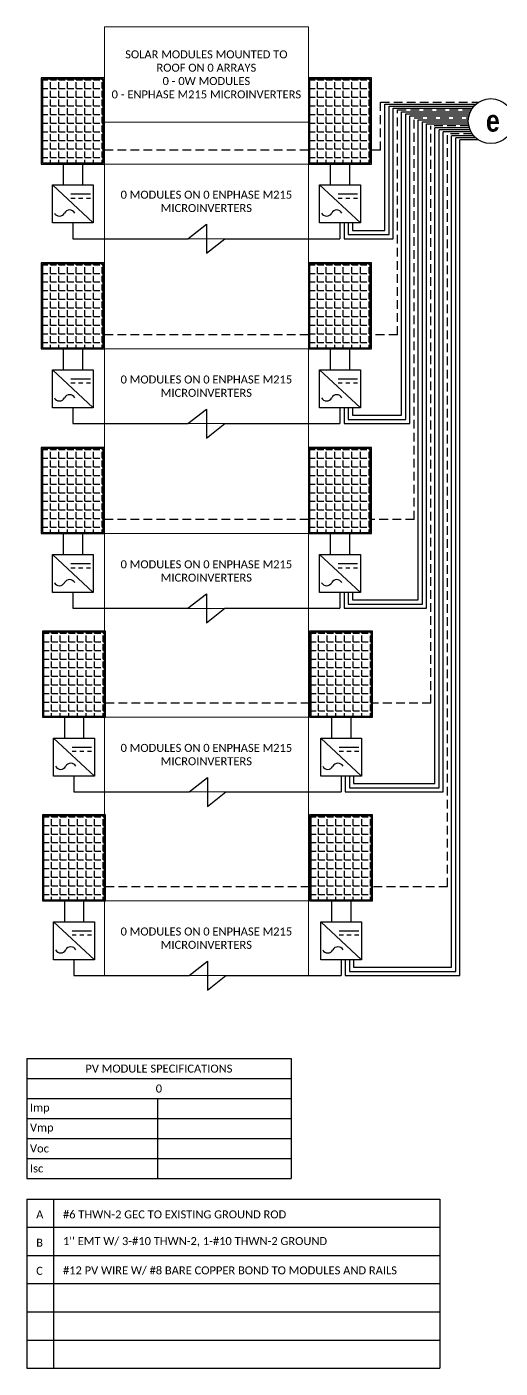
# Model space of a CAD drawing. Header units: feet. Extents: x 14669 to 15262, y 15295 to 15878.
# Drawn here: x 14669 to 14874, y 15295 to 15874 of the extents above; entities that cross this region are included whole.
import ezdxf

# ---------------------------------------------------------------- set-up
doc = ezdxf.new("R2010")
doc.units = ezdxf.units.FT
doc.header["$MEASUREMENT"] = 0
doc.linetypes.add('HIDDEN', pattern=[0.375, 0.25, -0.125])
for name, color, linetype in [('ONE LINE BLOCKS', 7, 'Continuous'), ('TEXT', 7, 'Continuous'), ('Z - TITLEBLOCK TXT', 7, 'Continuous')]:
    doc.layers.add(name, color=color, linetype=linetype)
doc.styles.add('ONE LINE TXT', font='techb___.ttf')
doc.styles.get("Standard").update_dxf_attribs({"font": 'simplex.shx'})

# ---------------------------------------------------------------- blocks, each defined once
blk = doc.blocks.new('*T8')
at = {"layer": 'Defpoints', "color": 8, "linetype": 'ByBlock', "lineweight": 0, "transparency": 16777216}
for p, q in [((0, 0), (88.16, 0)), ((0, 0), (0, -409.45)), ((88.16, 0), (88.16, -409.45)), ((0, -41.08), (88.16, -41.08)), ((0, -59.24), (88.16, -59.24)), ((0, -91.46), (88.16, -91.46)), ((0, -138.99), (88.16, -138.99)), ((0, -171.21), (88.16, -171.21)), ((0, -218.74), (88.16, -218.74)), ((0, -250.97), (88.16, -250.97)), ((0, -297.99), (88.16, -297.99)), ((0, -330.21), (88.16, -330.21)), ((0, -377.23), (88.16, -377.23)), ((0, -409.45), (88.16, -409.45))]:
    blk.add_line(p, q, dxfattribs=at)
at = {"color": 0, "linetype": 'Continuous', "transparency": 16777216, "char_height": 3.4544, "width": 83.574, "attachment_point": 5}
for s, insert in [('{\\fCalibri|b0|i0|c0;SOLAR MODULES MOUNTED TO ROOF ON 0 ARRAYS^J0 - 0W MODULES^J0 - ENPHASE M215 MICROINVERTERS', (44.08, -20.54)), ('{\\fCalibri|b0|i0|c0;', (44.08, -50.16)), ('{\\fCalibri|b0|i0|c0;0 MODULES ON 0 ENPHASE M215 MICROINVERTERS', (44.08, -75.35)), ('{\\fCalibri|b0|i0|c0;', (44.08, -115.23)), ('{\\fCalibri|b0|i0|c0;0 MODULES ON 0 ENPHASE M215 MICROINVERTERS', (44.08, -155.1)), ('{\\fCalibri|b0|i0|c0;', (44.08, -194.98)), ('{\\fCalibri|b0|i0|c0;0 MODULES ON 0 ENPHASE M215 MICROINVERTERS', (44.08, -234.86)), ('{\\fCalibri|b0|i0|c0;', (44.08, -274.48)), ('{\\fCalibri|b0|i0|c0;0 MODULES ON 0 ENPHASE M215 MICROINVERTERS', (44.08, -314.1)), ('{\\fCalibri|b0|i0|c0;', (44.08, -353.72)), ('{\\fCalibri|b0|i0|c0;0 MODULES ON 0 ENPHASE M215 MICROINVERTERS', (44.08, -393.34))]:
    blk.add_mtext(s, dxfattribs=dict(at, insert=insert))
blk = doc.blocks.new('*T6')
at = {"layer": 'Z - TITLEBLOCK TXT', "color": 0, "lineweight": -2, "transparency": 16777216}
for p, q in [((0, 0), (114.19, 0)), ((0, 0), (0, -51.69)), ((114.19, 0), (114.19, -51.69)), ((0, -8.62), (114.19, -8.62)), ((0, -17.23), (114.19, -17.23)), ((56.41, -17.23), (56.41, -51.69)), ((0, -25.85), (114.19, -25.85)), ((0, -34.46), (114.19, -34.46)), ((0, -43.08), (114.19, -43.08)), ((0, -51.69), (114.19, -51.69))]:
    blk.add_line(p, q, dxfattribs=at)
at = {"layer": 'Z - TITLEBLOCK TXT', "color": 0, "linetype": 'Continuous', "transparency": 16777216, "char_height": 3.4544}
for s, insert, width, attachment_point in [('{\\fCalibri|b0|i0|c0;PV MODULE SPECIFICATIONS', (57.09, -4.31), 111.433, 5), ('{\\fCalibri|b0|i0|c0;0', (57.09, -12.92), 111.433, 5), ('{\\fCalibri|b0|i0|c0;Imp', (1.38, -21.54), 53.6551, 4), ('{\\fCalibri|b0|i0|c0;', (57.78, -21.54), 55.0254, 4), ('{\\fCalibri|b0|i0|c0;Vmp', (1.38, -30.15), 53.6551, 4), ('{\\fCalibri|b0|i0|c0;', (57.78, -30.15), 55.0254, 4), ('{\\fCalibri|b0|i0|c0;Voc', (1.38, -38.77), 53.6551, 4), ('{\\fCalibri|b0|i0|c0;', (57.78, -38.77), 55.0254, 4), ('{\\fCalibri|b0|i0|c0;Isc', (1.38, -47.39), 53.6551, 4), ('{\\fCalibri|b0|i0|c0;', (57.78, -47.39), 55.0254, 4)]:
    blk.add_mtext(s, dxfattribs=dict(at, insert=insert, width=width, attachment_point=attachment_point))
blk = doc.blocks.new('*T7')
at = {"linetype": 'ByBlock', "lineweight": -2, "transparency": 16777216}
for p, q in [((0, 0), (178.52, 0)), ((0, 0), (0, -72.97)), ((11.58, 0), (11.58, -72.97)), ((178.52, 0), (178.52, -72.97)), ((0, -12.11), (178.52, -12.11)), ((0, -24.28), (178.52, -24.28)), ((0, -36.46), (178.52, -36.46)), ((0, -48.64), (178.52, -48.64)), ((0, -60.81), (178.52, -60.81)), ((0, -72.97), (178.52, -72.97))]:
    blk.add_line(p, q, dxfattribs=at)
at = {"color": 0, "linetype": 'Continuous', "transparency": 16777216, "char_height": 3.4544, "attachment_point": 7}
for s, insert, width in [('{\\fCalibri|b0|i0|c0;A', (4.06, -8.36), 3.4544), ('{\\fCalibri|b0|i0|c0;#6 THWN-2 GEC TO EXISTING GROUND ROD', (15.65, -8.36), 158.8095), ('{\\fCalibri|b0|i0|c0;B', (4.06, -20.53), 3.4544), ("{\\fCalibri|b0|i0|c0;1'' EMT W/ 3-#10 THWN-2, 1-#10 THWN-2 GROUND", (15.65, -20.53), 158.8095), ('{\\fCalibri|b0|i0|c0;#12 PV WIRE W/ #8 BARE COPPER BOND TO MODULES AND RAILS', (15.65, -32.71), 158.8095), ('{\\fCalibri|b0|i0|c0;C', (4.06, -32.71), 3.4544), ('{\\fCalibri|b0|i0|c0;', (4.06, -44.89), 3.4544), ('{\\fCalibri|b0|i0|c0;', (15.65, -44.89), 158.8095), ('{\\fCalibri|b0|i0|c0;', (4.06, -57.06), 3.4544), ('{\\fCalibri|b0|i0|c0;', (15.65, -57.06), 158.8095), ('{\\fCalibri|b0|i0|c0;', (4.06, -69.22), 3.4544), ('{\\fCalibri|b0|i0|c0;', (15.65, -69.22), 158.8095)]:
    blk.add_mtext(s, dxfattribs=dict(at, insert=insert, width=width))

msp = doc.modelspace()

# ---------------------------------------------------------------- hatches: boundary and pattern name
at = {"layer": 'ONE LINE BLOCKS', "linetype": 'Continuous'}
h = msp.add_hatch(dxfattribs=at)
h.set_pattern_fill('ANGLE', color=256, scale=13.54666)
h.set_pattern_definition([(0, (14739.1355, 3832.9497), (0, 3.7253315), [2.709332, -1.0159995]), (90, (14739.1355, 3832.9497), (-3.7253315, 2e-16), [2.709332, -1.0159995])])
h.paths.add_polyline_path([(14676.12, 15851.25), (14676.12, 15815.06), (14702.36, 15815.06), (14702.36, 15851.25)])
h = msp.add_hatch(dxfattribs=at)
h.set_pattern_fill('ANGLE', color=256, scale=13.54666)
h.set_pattern_definition([(0, (14854.5554, 3832.9497), (0, 3.7253315), [2.709332, -1.0159995]), (90, (14854.5554, 3832.9497), (-3.7253315, 2e-16), [2.709332, -1.0159995])])
h.paths.add_polyline_path([(14791.54, 15851.25), (14791.54, 15815.06), (14817.78, 15815.06), (14817.78, 15851.25)])
h = msp.add_hatch(dxfattribs=at)
h.set_pattern_fill('ANGLE', color=256, scale=13.54666)
h.set_pattern_definition([(0, (14739.1355, 3753.1965), (0, 3.7253315), [2.709332, -1.0159995]), (90, (14739.1355, 3753.1965), (-3.7253315, 2e-16), [2.709332, -1.0159995])])
h.paths.add_polyline_path([(14676.12, 15771.49), (14676.12, 15735.31), (14702.36, 15735.31), (14702.36, 15771.49)])
h = msp.add_hatch(dxfattribs=at)
h.set_pattern_fill('ANGLE', color=256, scale=13.54666)
h.set_pattern_definition([(0, (14854.5554, 3753.1965), (0, 3.7253315), [2.709332, -1.0159995]), (90, (14854.5554, 3753.1965), (-3.7253315, 2e-16), [2.709332, -1.0159995])])
h.paths.add_polyline_path([(14791.54, 15771.49), (14791.54, 15735.31), (14817.78, 15735.31), (14817.78, 15771.49)])
h = msp.add_hatch(dxfattribs=at)
h.set_pattern_fill('ANGLE', color=256, scale=13.54666)
h.set_pattern_definition([(0, (14739.1355, 3673.4434), (0, 3.7253315), [2.709332, -1.0159995]), (90, (14739.1355, 3673.4434), (-3.7253315, 2e-16), [2.709332, -1.0159995])])
h.paths.add_polyline_path([(14676.12, 15691.74), (14676.12, 15655.56), (14702.36, 15655.56), (14702.36, 15691.74)])
h = msp.add_hatch(dxfattribs=at)
h.set_pattern_fill('ANGLE', color=256, scale=13.54666)
h.set_pattern_definition([(0, (14854.5554, 3673.4434), (0, 3.7253315), [2.709332, -1.0159995]), (90, (14854.5554, 3673.4434), (-3.7253315, 2e-16), [2.709332, -1.0159995])])
h.paths.add_polyline_path([(14791.54, 15691.74), (14791.54, 15655.56), (14817.78, 15655.56), (14817.78, 15691.74)])
h = msp.add_hatch(dxfattribs=at)
h.set_pattern_fill('ANGLE', color=256, scale=13.54666)
h.set_pattern_definition([(0, (14739.6446, 3594.1993), (0, 3.7253315), [2.709332, -1.0159995]), (90, (14739.6446, 3594.1993), (-3.7253315, 2e-16), [2.709332, -1.0159995])])
h.paths.add_polyline_path([(14676.63, 15612.5), (14676.63, 15576.31), (14702.87, 15576.31), (14702.87, 15612.5)])
h = msp.add_hatch(dxfattribs=at)
h.set_pattern_fill('ANGLE', color=256, scale=13.54666)
h.set_pattern_definition([(0, (14855.0644, 3594.1993), (0, 3.7253315), [2.709332, -1.0159995]), (90, (14855.0644, 3594.1993), (-3.7253315, 2e-16), [2.709332, -1.0159995])])
h.paths.add_polyline_path([(14792.05, 15612.5), (14792.05, 15576.31), (14818.29, 15576.31), (14818.29, 15612.5)])
h = msp.add_hatch(dxfattribs=at)
h.set_pattern_fill('ANGLE', color=256, scale=13.54666)
h.set_pattern_definition([(0, (14739.6446, 3514.9552), (0, 3.7253315), [2.709332, -1.0159995]), (90, (14739.6446, 3514.9552), (-3.7253315, 2e-16), [2.709332, -1.0159995])])
h.paths.add_polyline_path([(14676.63, 15533.25), (14676.63, 15497.07), (14702.87, 15497.07), (14702.87, 15533.25)])
h = msp.add_hatch(dxfattribs=at)
h.set_pattern_fill('ANGLE', color=256, scale=13.54666)
h.set_pattern_definition([(0, (14855.0644, 3514.9552), (0, 3.7253315), [2.709332, -1.0159995]), (90, (14855.0644, 3514.9552), (-3.7253315, 2e-16), [2.709332, -1.0159995])])
h.paths.add_polyline_path([(14792.05, 15533.25), (14792.05, 15497.07), (14818.29, 15497.07), (14818.29, 15533.25)])

# ---------------------------------------------------------------- linework, layer by layer
at = {"color": 253, "linetype": 'Continuous'}
for p, q in [((14824.06, 15785.94), (14824.06, 15840.48)), ((14824.06, 15840.48), (14863.52, 15840.48)), ((14831.27, 15837.04), (14860.97, 15837.04)), ((14831.27, 15706.18), (14831.27, 15837.04)), ((14838.48, 15833.6), (14860.15, 15833.6)), ((14838.48, 15626.43), (14838.48, 15833.6)), ((14860.6, 15830.16), (14845.69, 15830.16)), ((14845.69, 15547.19), (14845.69, 15830.16)), ((14852.9, 15467.94), (14852.9, 15826.71)), ((14862.55, 15826.71), (14852.9, 15826.71)), ((14810.07, 15785.94), (14824.06, 15785.94)), ((14810.07, 15706.18), (14831.27, 15706.18)), ((14810.07, 15626.43), (14838.48, 15626.43)), ((14810.58, 15547.19), (14845.69, 15547.19)), ((14810.58, 15467.94), (14852.9, 15467.94))]:
    msp.add_line(p, q, dxfattribs=at)
at = {"color": 10, "linetype": 'Continuous'}
for p, q in [((14825.87, 15784.14), (14825.87, 15839.62)), ((14825.87, 15839.62), (14862.64, 15839.62)), ((14833.07, 15836.18), (14860.63, 15836.18)), ((14833.07, 15704.38), (14833.07, 15836.18)), ((14840.28, 15832.74), (14860.15, 15832.74)), ((14840.28, 15624.63), (14840.28, 15832.74)), ((14860.92, 15829.29), (14847.49, 15829.29)), ((14847.49, 15545.39), (14847.49, 15829.29)), ((14854.7, 15466.14), (14854.7, 15825.85)), ((14863.4, 15825.85), (14854.7, 15825.85)), ((14808.27, 15784.14), (14825.87, 15784.14)), ((14808.27, 15704.38), (14833.07, 15704.38)), ((14808.27, 15624.63), (14840.28, 15624.63)), ((14808.78, 15545.39), (14847.49, 15545.39)), ((14808.78, 15466.14), (14854.7, 15466.14))]:
    msp.add_line(p, q, dxfattribs=at)
at = {"linetype": 'Continuous'}
for p, q in [((14827.67, 15782.33), (14827.67, 15838.76)), ((14827.67, 15838.76), (14861.95, 15838.76)), ((14834.88, 15835.32), (14860.39, 15835.32)), ((14834.88, 15702.58), (14834.88, 15835.32)), ((14842.09, 15831.88), (14860.22, 15831.88)), ((14842.09, 15622.83), (14842.09, 15831.88)), ((14861.34, 15828.43), (14849.29, 15828.43)), ((14849.29, 15543.58), (14849.29, 15828.43)), ((14856.5, 15464.34), (14856.5, 15824.99)), ((14864.52, 15824.99), (14856.5, 15824.99)), ((14685.09, 15814.55), (14685.09, 15805.54)), ((14693.4, 15814.55), (14693.4, 15805.54)), ((14800.51, 15814.55), (14800.51, 15805.54)), ((14808.82, 15814.55), (14808.82, 15805.54)), ((14680.42, 15805.54), (14698.07, 15805.54)), ((14680.42, 15789.15), (14680.42, 15805.54)), ((14680.42, 15805.54), (14698.07, 15789.15)), ((14698.07, 15805.54), (14698.07, 15789.15)), ((14795.84, 15805.54), (14813.49, 15805.54)), ((14795.84, 15789.15), (14795.84, 15805.54)), ((14795.84, 15805.54), (14813.49, 15789.15)), ((14813.49, 15805.54), (14813.49, 15789.15)), ((14698.07, 15789.15), (14680.42, 15789.15)), ((14813.49, 15789.15), (14795.84, 15789.15)), ((14806.47, 15782.33), (14827.67, 15782.33)), ((14685.09, 15734.8), (14685.09, 15725.79)), ((14693.4, 15734.8), (14693.4, 15725.79)), ((14800.51, 15734.8), (14800.51, 15725.79)), ((14808.82, 15734.8), (14808.82, 15725.79)), ((14680.42, 15725.79), (14698.07, 15725.79)), ((14680.42, 15709.4), (14680.42, 15725.79)), ((14680.42, 15725.79), (14698.07, 15709.4)), ((14698.07, 15725.79), (14698.07, 15709.4)), ((14795.84, 15725.79), (14813.49, 15725.79)), ((14795.84, 15709.4), (14795.84, 15725.79)), ((14795.84, 15725.79), (14813.49, 15709.4)), ((14813.49, 15725.79), (14813.49, 15709.4)), ((14698.07, 15709.4), (14680.42, 15709.4)), ((14813.49, 15709.4), (14795.84, 15709.4)), ((14806.47, 15702.58), (14834.88, 15702.58)), ((14685.09, 15655.05), (14685.09, 15646.04)), ((14693.4, 15655.05), (14693.4, 15646.04)), ((14800.51, 15655.05), (14800.51, 15646.04)), ((14808.82, 15655.05), (14808.82, 15646.04)), ((14680.42, 15646.04), (14698.07, 15646.04)), ((14680.42, 15629.65), (14680.42, 15646.04)), ((14680.42, 15646.04), (14698.07, 15629.65)), ((14698.07, 15646.04), (14698.07, 15629.65)), ((14795.84, 15646.04), (14813.49, 15646.04)), ((14795.84, 15629.65), (14795.84, 15646.04)), ((14795.84, 15646.04), (14813.49, 15629.65)), ((14813.49, 15646.04), (14813.49, 15629.65)), ((14698.07, 15629.65), (14680.42, 15629.65)), ((14813.49, 15629.65), (14795.84, 15629.65)), ((14806.47, 15622.83), (14842.09, 15622.83)), ((14685.6, 15575.8), (14685.6, 15566.79)), ((14693.9, 15575.8), (14693.9, 15566.79)), ((14801.02, 15575.8), (14801.02, 15566.79)), ((14809.32, 15575.8), (14809.32, 15566.79)), ((14680.93, 15566.79), (14698.57, 15566.79)), ((14680.93, 15550.4), (14680.93, 15566.79)), ((14680.93, 15566.79), (14698.57, 15550.4)), ((14698.57, 15566.79), (14698.57, 15550.4)), ((14796.35, 15566.79), (14813.99, 15566.79)), ((14796.35, 15550.4), (14796.35, 15566.79)), ((14796.35, 15566.79), (14813.99, 15550.4)), ((14813.99, 15566.79), (14813.99, 15550.4)), ((14698.57, 15550.4), (14680.93, 15550.4)), ((14813.99, 15550.4), (14796.35, 15550.4)), ((14806.97, 15543.58), (14849.29, 15543.58)), ((14685.6, 15496.56), (14685.6, 15487.55)), ((14693.9, 15496.56), (14693.9, 15487.55)), ((14801.02, 15496.56), (14801.02, 15487.55)), ((14809.32, 15496.56), (14809.32, 15487.55)), ((14680.93, 15487.55), (14698.57, 15487.55)), ((14680.93, 15471.16), (14680.93, 15487.55)), ((14680.93, 15487.55), (14698.57, 15471.16)), ((14698.57, 15487.55), (14698.57, 15471.16)), ((14796.35, 15487.55), (14813.99, 15487.55)), ((14796.35, 15471.16), (14796.35, 15487.55)), ((14796.35, 15487.55), (14813.99, 15471.16)), ((14813.99, 15487.55), (14813.99, 15471.16)), ((14698.57, 15471.16), (14680.93, 15471.16)), ((14813.99, 15471.16), (14796.35, 15471.16)), ((14806.97, 15464.34), (14856.5, 15464.34))]:
    msp.add_line(p, q, dxfattribs=at)
at = {"linetype": 'Continuous', "flags": 128}
for points in [[(14675.62, 15851.76), (14675.62, 15814.55), (14702.87, 15814.55), (14702.87, 15851.76), (14675.62, 15851.76)], [(14791.03, 15851.76), (14791.03, 15814.55), (14818.29, 15814.55), (14818.29, 15851.76), (14791.03, 15851.76)], [(14675.62, 15772), (14675.62, 15734.8), (14702.87, 15734.8), (14702.87, 15772), (14675.62, 15772)], [(14791.03, 15772), (14791.03, 15734.8), (14818.29, 15734.8), (14818.29, 15772), (14791.03, 15772)], [(14675.62, 15692.25), (14675.62, 15655.05), (14702.87, 15655.05), (14702.87, 15692.25), (14675.62, 15692.25)], [(14791.03, 15692.25), (14791.03, 15655.05), (14818.29, 15655.05), (14818.29, 15692.25), (14791.03, 15692.25)], [(14676.12, 15613.01), (14676.12, 15575.8), (14703.38, 15575.8), (14703.38, 15613.01), (14676.12, 15613.01)], [(14791.54, 15613.01), (14791.54, 15575.8), (14818.8, 15575.8), (14818.8, 15613.01), (14791.54, 15613.01)], [(14676.12, 15533.76), (14676.12, 15496.56), (14703.38, 15496.56), (14703.38, 15533.76), (14676.12, 15533.76)], [(14791.54, 15533.76), (14791.54, 15496.56), (14818.8, 15496.56), (14818.8, 15533.76), (14791.54, 15533.76)]]:
    msp.add_lwpolyline(points, dxfattribs=at)
for points in [[(14676.12, 15851.25), (14676.12, 15815.06), (14702.36, 15815.06), (14702.36, 15851.25)], [(14791.54, 15851.25), (14791.54, 15815.06), (14817.78, 15815.06), (14817.78, 15851.25)], [(14676.12, 15771.49), (14676.12, 15735.31), (14702.36, 15735.31), (14702.36, 15771.49)], [(14791.54, 15771.49), (14791.54, 15735.31), (14817.78, 15735.31), (14817.78, 15771.49)], [(14676.12, 15691.74), (14676.12, 15655.56), (14702.36, 15655.56), (14702.36, 15691.74)], [(14791.54, 15691.74), (14791.54, 15655.56), (14817.78, 15655.56), (14817.78, 15691.74)], [(14676.63, 15612.5), (14676.63, 15576.31), (14702.87, 15576.31), (14702.87, 15612.5)], [(14792.05, 15612.5), (14792.05, 15576.31), (14818.29, 15576.31), (14818.29, 15612.5)], [(14676.63, 15533.25), (14676.63, 15497.07), (14702.87, 15497.07), (14702.87, 15533.25)], [(14792.05, 15533.25), (14792.05, 15497.07), (14818.29, 15497.07), (14818.29, 15533.25)]]:
    msp.add_lwpolyline(points, close=True, dxfattribs=at)
at = {"color": 7, "linetype": 'Continuous'}
msp.add_circle((14869.85, 15833.11), 9.72, dxfattribs=at)
at = {"layer": 'TEXT', "color": 92, "linetype": 'HIDDEN', "ltscale": 15}
for p, q in [((14822.26, 15820.6), (14822.26, 15841.34)), ((14822.26, 15841.34), (14864.69, 15841.34)), ((14829.47, 15837.9), (14861.4, 15837.9)), ((14829.47, 15740.85), (14829.47, 15837.9)), ((14836.68, 15834.46), (14860.23, 15834.46)), ((14836.68, 15661.1), (14836.68, 15834.46)), ((14860.37, 15831.02), (14843.89, 15831.02)), ((14843.89, 15581.95), (14843.89, 15831.02)), ((14851.1, 15502.7), (14851.1, 15827.57)), ((14861.87, 15827.57), (14851.1, 15827.57)), ((14822.26, 15820.6), (14818.29, 15820.6)), ((14829.47, 15740.85), (14818.29, 15740.85)), ((14836.68, 15661.1), (14818.29, 15661.1)), ((14843.89, 15581.85), (14818.8, 15581.85)), ((14851.1, 15502.61), (14818.8, 15502.61))]:
    msp.add_line(p, q, dxfattribs=at)
at = {"layer": 'TEXT', "color": 92, "linetype": 'HIDDEN', "ltscale": 15, "flags": 128}
for points in [[(14791.03, 15820.6), (14702.87, 15820.6)], [(14791.03, 15740.85), (14702.87, 15740.85)], [(14791.03, 15661.1), (14702.87, 15661.1)], [(14791.54, 15581.85), (14703.38, 15581.85)], [(14791.54, 15502.61), (14703.38, 15502.61)]]:
    msp.add_lwpolyline(points, dxfattribs=at)
at = {"layer": 'Z - TITLEBLOCK TXT', "color": 7, "linetype": 'Continuous'}
for p, q in [((14696.84, 15801.55), (14688.45, 15801.55)), ((14690.2, 15799.74), (14688.45, 15799.74)), ((14693.52, 15799.74), (14691.77, 15799.74)), ((14696.84, 15799.74), (14695.09, 15799.74)), ((14812.26, 15801.55), (14803.87, 15801.55)), ((14805.62, 15799.74), (14803.87, 15799.74)), ((14808.94, 15799.74), (14807.19, 15799.74)), ((14812.26, 15799.74), (14810.51, 15799.74)), ((14739, 15782.33), (14746.95, 15788.6)), ((14746.95, 15788.6), (14746.95, 15776.07)), ((14746.95, 15776.07), (14754.91, 15782.33)), ((14696.84, 15721.8), (14688.45, 15721.8)), ((14690.2, 15719.98), (14688.45, 15719.98)), ((14693.52, 15719.98), (14691.77, 15719.98)), ((14696.84, 15719.98), (14695.09, 15719.98)), ((14812.26, 15721.8), (14803.87, 15721.8)), ((14805.62, 15719.98), (14803.87, 15719.98)), ((14808.94, 15719.98), (14807.19, 15719.98)), ((14812.26, 15719.98), (14810.51, 15719.98)), ((14739, 15702.58), (14746.95, 15708.84)), ((14746.95, 15708.84), (14746.95, 15696.32)), ((14746.95, 15696.32), (14754.91, 15702.58)), ((14696.84, 15642.04), (14688.45, 15642.04)), ((14690.2, 15640.23), (14688.45, 15640.23)), ((14693.52, 15640.23), (14691.77, 15640.23)), ((14696.84, 15640.23), (14695.09, 15640.23)), ((14812.26, 15642.04), (14803.87, 15642.04)), ((14805.62, 15640.23), (14803.87, 15640.23)), ((14808.94, 15640.23), (14807.19, 15640.23)), ((14812.26, 15640.23), (14810.51, 15640.23)), ((14739, 15622.83), (14746.95, 15629.09)), ((14746.95, 15629.09), (14746.95, 15616.56)), ((14746.95, 15616.56), (14754.91, 15622.83)), ((14697.35, 15562.8), (14688.96, 15562.8)), ((14812.77, 15562.8), (14804.38, 15562.8)), ((14690.71, 15560.99), (14688.96, 15560.99)), ((14694.03, 15560.99), (14692.28, 15560.99)), ((14697.35, 15560.99), (14695.6, 15560.99)), ((14806.13, 15560.99), (14804.38, 15560.99)), ((14809.45, 15560.99), (14807.7, 15560.99)), ((14812.77, 15560.99), (14811.02, 15560.99)), ((14739.51, 15543.58), (14747.46, 15549.85)), ((14747.46, 15549.85), (14747.46, 15537.32)), ((14747.46, 15537.32), (14755.42, 15543.58)), ((14697.35, 15483.56), (14688.96, 15483.56)), ((14690.71, 15481.74), (14688.96, 15481.74)), ((14694.03, 15481.74), (14692.28, 15481.74)), ((14697.35, 15481.74), (14695.6, 15481.74)), ((14812.77, 15483.56), (14804.38, 15483.56)), ((14806.13, 15481.74), (14804.38, 15481.74)), ((14809.45, 15481.74), (14807.7, 15481.74)), ((14812.77, 15481.74), (14811.02, 15481.74)), ((14739.51, 15464.34), (14747.46, 15470.6)), ((14747.46, 15470.6), (14747.46, 15458.07)), ((14747.46, 15458.07), (14755.42, 15464.34))]:
    msp.add_line(p, q, dxfattribs=at)
at = {"layer": 'Z - TITLEBLOCK TXT', "linetype": 'Continuous', "flags": 128}
for points in [[(14689.24, 15789.15), (14689.24, 15782.33)], [(14804.66, 15789.15), (14804.66, 15782.33)], [(14806.47, 15789.15), (14806.47, 15782.33)], [(14689.24, 15782.33), (14739, 15782.33)], [(14754.91, 15782.33), (14804.66, 15782.33)], [(14689.24, 15709.4), (14689.24, 15702.58)], [(14804.66, 15709.4), (14804.66, 15702.58)], [(14806.47, 15709.4), (14806.47, 15702.58)], [(14689.24, 15702.58), (14739, 15702.58)], [(14754.91, 15702.58), (14804.66, 15702.58)], [(14689.24, 15629.65), (14689.24, 15622.83)], [(14804.66, 15629.65), (14804.66, 15622.83)], [(14806.47, 15629.65), (14806.47, 15622.83)], [(14689.24, 15622.83), (14739, 15622.83)], [(14754.91, 15622.83), (14804.66, 15622.83)], [(14689.75, 15550.4), (14689.75, 15543.58)], [(14805.17, 15550.4), (14805.17, 15543.58)], [(14806.97, 15550.4), (14806.97, 15543.58)], [(14689.75, 15543.58), (14739.51, 15543.58)], [(14755.42, 15543.58), (14805.17, 15543.58)], [(14689.75, 15471.16), (14689.75, 15464.34)], [(14805.17, 15471.16), (14805.17, 15464.34)], [(14806.97, 15471.16), (14806.97, 15464.34)], [(14689.75, 15464.34), (14739.51, 15464.34)], [(14755.42, 15464.34), (14805.17, 15464.34)]]:
    msp.add_lwpolyline(points, dxfattribs=at)
at = {"layer": 'Z - TITLEBLOCK TXT', "color": 10, "linetype": 'Continuous', "flags": 128}
for points in [[(14808.27, 15789.15), (14808.27, 15784.14)], [(14808.27, 15709.4), (14808.27, 15704.38)], [(14808.27, 15629.65), (14808.27, 15624.63)], [(14808.78, 15550.4), (14808.78, 15545.39)], [(14808.78, 15471.16), (14808.78, 15466.14)]]:
    msp.add_lwpolyline(points, dxfattribs=at)
at = {"layer": 'Z - TITLEBLOCK TXT', "color": 253, "linetype": 'Continuous', "flags": 128}
for points in [[(14810.07, 15789.15), (14810.07, 15785.94)], [(14810.07, 15709.4), (14810.07, 15706.18)], [(14810.07, 15629.65), (14810.07, 15626.43)], [(14810.58, 15550.4), (14810.58, 15547.19)], [(14810.58, 15471.16), (14810.58, 15467.94)]]:
    msp.add_lwpolyline(points, dxfattribs=at)
at = {"layer": 'Z - TITLEBLOCK TXT', "linetype": 'Continuous'}
for centre, start, end in [((14683.48, 15794.56), 207.66392, 332.33608), ((14687.87, 15792.26), 27.66392, 152.33608), ((14798.9, 15794.56), 207.66392, 332.33608), ((14803.29, 15792.26), 27.66392, 152.33608), ((14683.48, 15714.81), 207.66392, 332.33608), ((14687.87, 15712.51), 27.66392, 152.33608), ((14798.9, 15714.81), 207.66392, 332.33608), ((14803.29, 15712.51), 27.66392, 152.33608), ((14683.48, 15635.05), 207.66392, 332.33608), ((14687.87, 15632.75), 27.66392, 152.33608), ((14798.9, 15635.05), 207.66392, 332.33608), ((14803.29, 15632.75), 27.66392, 152.33608), ((14688.38, 15553.51), 27.66392, 152.33608), ((14803.8, 15553.51), 27.66392, 152.33608), ((14683.99, 15555.81), 207.66392, 332.33608), ((14799.41, 15555.81), 207.66392, 332.33608), ((14683.99, 15476.57), 207.66392, 332.33608), ((14688.38, 15474.27), 27.66392, 152.33608), ((14799.41, 15476.57), 207.66392, 332.33608), ((14803.8, 15474.27), 27.66392, 152.33608)]:
    msp.add_arc(centre, 2.48, start, end, dxfattribs=at)

# ---------------------------------------------------------------- block references
for name, p in [('*T8', (14702.87, 15873.79)), ('*T6', (14669.36, 15428.47)), ('*T7', (14669.36, 15367.85))]:
    msp.add_blockref(name, p)

# ---------------------------------------------------------------- texts
at = {"layer": 'Z - TITLEBLOCK TXT', "color": 1, "linetype": 'Continuous', "insert": (14867.74, 15837.95), "char_height": 9.3833, "attachment_point": 1, "style": 'ONE LINE TXT'}
msp.add_mtext_dynamic_manual_height_columns('{\\W1;\\C256;e}', width=0.1385, gutter_width=2.13, heights=[0], dxfattribs=at)

doc.saveas('drawing.dxf')
